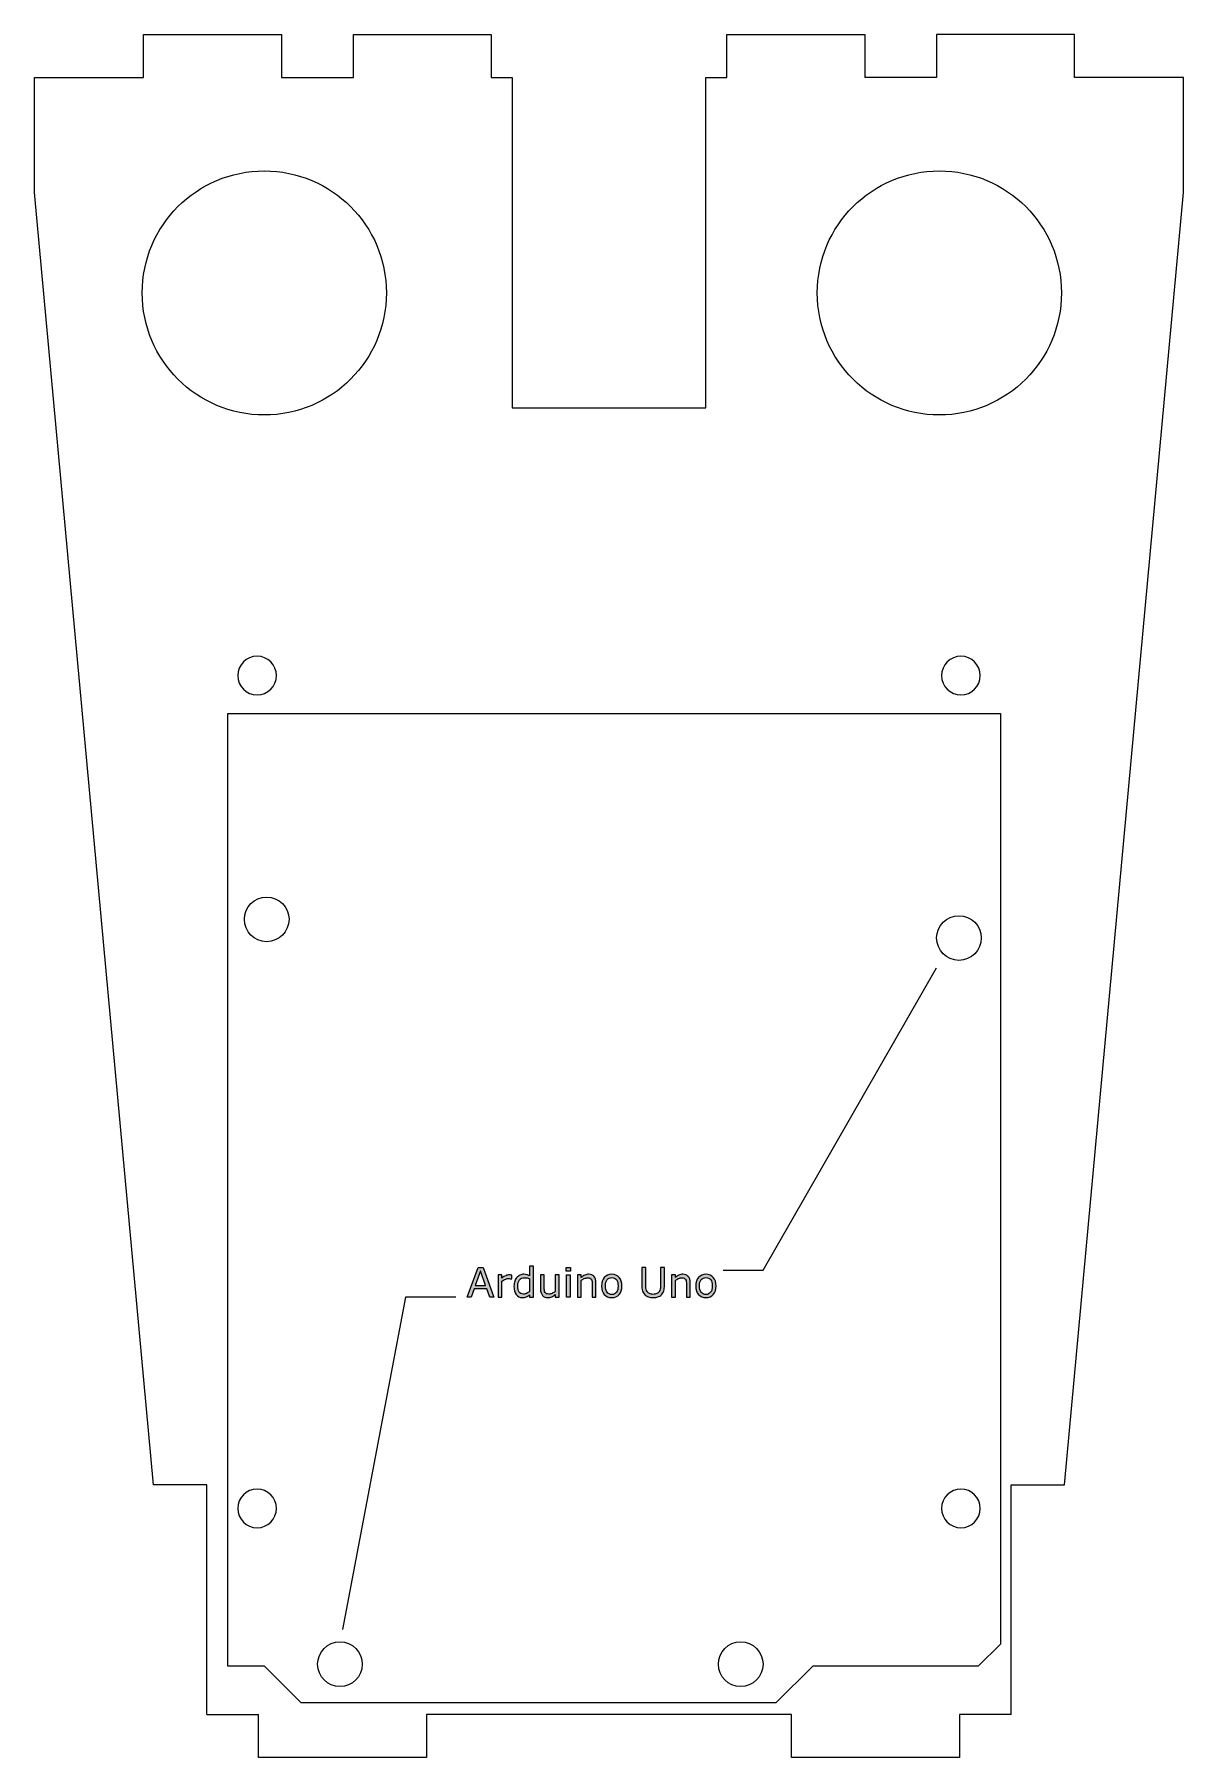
# Model space of a CAD drawing. Header units: inches. Extents: x -62 to 106, y -38 to 151.
# Drawn here: x -61.7 to 18.3, y 30.9 to 150.9 of the extents above; entities that cross this region are included whole.
import ezdxf

# ---------------------------------------------------------------- set-up
doc = ezdxf.new("R2010")
doc.units = ezdxf.units.IN
doc.header["$MEASUREMENT"] = 0
doc.layers.add('______', color=7, linetype='Continuous')
doc.layers.add('注釈', color=7, linetype='Continuous')

# ---------------------------------------------------------------- blocks, each defined once
blk = doc.blocks.new('block 39')
at = {"layer": '______', "lineweight": 0}
blk.add_lwpolyline([(18.29, 139.85), (18.29, 147.85)], dxfattribs=at)
blk = doc.blocks.new('block 40')
at = {"layer": '______', "lineweight": 0}
blk.add_lwpolyline([(18.29, 147.85), (10.69, 147.85)], dxfattribs=at)
blk = doc.blocks.new('block 41')
at = {"layer": '______', "lineweight": 0}
blk.add_lwpolyline([(-61.71, 147.85), (-54.11, 147.85)], dxfattribs=at)
blk = doc.blocks.new('block 42')
at = {"layer": '______', "lineweight": 0}
blk.add_lwpolyline([(-61.71, 139.85), (-61.71, 147.85)], dxfattribs=at)
blk = doc.blocks.new('block 43')
at = {"layer": '______', "lineweight": 0}
blk.add_open_spline([(9.79, 132.85), (9.79, 137.55), (5.98, 141.35), (1.29, 141.35), (-3.41, 141.35), (-7.21, 137.55), (-7.21, 132.85), (-7.21, 128.16), (-3.41, 124.35), (1.29, 124.35), (5.98, 124.35), (9.79, 128.16), (9.79, 132.85), (9.79, 132.85), (9.79, 132.85), (9.79, 132.85)], degree=3, knots=[0, 0, 0, 0, 1, 1, 1, 2, 2, 2, 3, 3, 3, 4, 4, 4, 5, 5, 5, 5], dxfattribs=at)
blk = doc.blocks.new('block 44')
at = {"layer": '______', "lineweight": 0}
blk.add_open_spline([(-37.21, 132.85), (-37.21, 137.55), (-41.02, 141.35), (-45.71, 141.35), (-50.41, 141.35), (-54.21, 137.55), (-54.21, 132.85), (-54.21, 128.16), (-50.41, 124.35), (-45.71, 124.35), (-41.02, 124.35), (-37.21, 128.16), (-37.21, 132.85), (-37.21, 132.85), (-37.21, 132.85), (-37.21, 132.85)], degree=3, knots=[0, 0, 0, 0, 1, 1, 1, 2, 2, 2, 3, 3, 3, 4, 4, 4, 5, 5, 5, 5], dxfattribs=at)
blk = doc.blocks.new('block 45')
at = {"layer": '______', "lineweight": 0}
blk.add_lwpolyline([(-39.51, 147.85), (-39.51, 150.85)], dxfattribs=at)
blk = doc.blocks.new('block 46')
at = {"layer": '______', "lineweight": 0}
blk.add_lwpolyline([(-39.51, 150.85), (-29.91, 150.85)], dxfattribs=at)
blk = doc.blocks.new('block 47')
at = {"layer": '______', "lineweight": 0}
blk.add_lwpolyline([(-29.91, 150.85), (-29.91, 147.85)], dxfattribs=at)
blk = doc.blocks.new('block 48')
at = {"layer": '______', "lineweight": 0}
blk.add_lwpolyline([(-29.91, 147.85), (-28.46, 147.85)], dxfattribs=at)
blk = doc.blocks.new('block 49')
at = {"layer": '______', "lineweight": 0}
blk.add_lwpolyline([(-14.96, 147.85), (-13.51, 147.85)], dxfattribs=at)
blk = doc.blocks.new('block 50')
at = {"layer": '______', "lineweight": 0}
blk.add_lwpolyline([(-13.51, 147.85), (-13.51, 150.85)], dxfattribs=at)
blk = doc.blocks.new('block 51')
at = {"layer": '______', "lineweight": 0}
blk.add_lwpolyline([(-13.51, 150.85), (-3.91, 150.85)], dxfattribs=at)
blk = doc.blocks.new('block 52')
at = {"layer": '______', "lineweight": 0}
blk.add_lwpolyline([(-3.91, 150.85), (-3.91, 147.85)], dxfattribs=at)
blk = doc.blocks.new('block 53')
at = {"layer": '______', "lineweight": 0}
blk.add_lwpolyline([(6.29, 33.85), (6.29, 49.85)], dxfattribs=at)
blk = doc.blocks.new('block 54')
at = {"layer": '______', "lineweight": 0}
blk.add_lwpolyline([(6.29, 33.85), (2.69, 33.85)], dxfattribs=at)
blk = doc.blocks.new('block 55')
at = {"layer": '______', "lineweight": 0}
blk.add_lwpolyline([(-49.71, 33.85), (-46.11, 33.85)], dxfattribs=at)
blk = doc.blocks.new('block 56')
at = {"layer": '______', "lineweight": 0}
blk.add_lwpolyline([(-49.71, 49.85), (-53.42, 49.85)], dxfattribs=at)
blk = doc.blocks.new('block 57')
at = {"layer": '______', "lineweight": 0}
blk.add_lwpolyline([(-49.71, 33.85), (-49.71, 49.85)], dxfattribs=at)
blk = doc.blocks.new('block 58')
at = {"layer": '______', "lineweight": 0}
blk.add_open_spline([(4.14, 48.2), (4.14, 48.95), (3.53, 49.55), (2.79, 49.55)], degree=3, dxfattribs=at)
blk = doc.blocks.new('block 59')
at = {"layer": '______', "lineweight": 0}
blk.add_open_spline([(2.79, 49.55), (2.04, 49.55), (1.44, 48.95), (1.44, 48.2)], degree=3, dxfattribs=at)
blk = doc.blocks.new('block 60')
at = {"layer": '______', "lineweight": 0}
blk.add_open_spline([(1.44, 48.2), (1.44, 47.46), (2.04, 46.85), (2.79, 46.85)], degree=3, dxfattribs=at)
blk = doc.blocks.new('block 61')
at = {"layer": '______', "lineweight": 0}
blk.add_open_spline([(2.79, 46.85), (3.53, 46.85), (4.14, 47.46), (4.14, 48.2)], degree=3, dxfattribs=at)
blk = doc.blocks.new('block 62')
at = {"layer": '______', "lineweight": 0}
blk.add_open_spline([(-44.86, 106.2), (-44.86, 106.95), (-45.47, 107.55), (-46.21, 107.55)], degree=3, dxfattribs=at)
blk = doc.blocks.new('block 63')
at = {"layer": '______', "lineweight": 0}
blk.add_open_spline([(-46.21, 107.55), (-46.96, 107.55), (-47.56, 106.95), (-47.56, 106.2)], degree=3, dxfattribs=at)
blk = doc.blocks.new('block 64')
at = {"layer": '______', "lineweight": 0}
blk.add_open_spline([(-47.56, 106.2), (-47.56, 105.46), (-46.96, 104.85), (-46.21, 104.85)], degree=3, dxfattribs=at)
blk = doc.blocks.new('block 65')
at = {"layer": '______', "lineweight": 0}
blk.add_open_spline([(-46.21, 104.85), (-45.47, 104.85), (-44.86, 105.46), (-44.86, 106.2)], degree=3, dxfattribs=at)
blk = doc.blocks.new('block 66')
at = {"layer": '______', "lineweight": 0}
blk.add_lwpolyline([(-46.11, 30.85), (-46.11, 33.85)], dxfattribs=at)
blk = doc.blocks.new('block 67')
at = {"layer": '______', "lineweight": 0}
blk.add_lwpolyline([(-34.41, 30.85), (-46.11, 30.85)], dxfattribs=at)
blk = doc.blocks.new('block 68')
at = {"layer": '______', "lineweight": 0}
blk.add_lwpolyline([(-34.41, 33.85), (-34.41, 30.85)], dxfattribs=at)
blk = doc.blocks.new('block 69')
at = {"layer": '______', "lineweight": 0}
blk.add_lwpolyline([(-9.01, 33.85), (-34.41, 33.85)], dxfattribs=at)
blk = doc.blocks.new('block 70')
at = {"layer": '______', "lineweight": 0}
blk.add_lwpolyline([(-9.01, 30.85), (-9.01, 33.85)], dxfattribs=at)
blk = doc.blocks.new('block 71')
at = {"layer": '______', "lineweight": 0}
blk.add_lwpolyline([(2.69, 30.85), (-9.01, 30.85)], dxfattribs=at)
blk = doc.blocks.new('block 72')
at = {"layer": '______', "lineweight": 0}
blk.add_lwpolyline([(2.69, 33.85), (2.69, 30.85)], dxfattribs=at)
blk = doc.blocks.new('block 73')
at = {"layer": '______', "lineweight": 0}
blk.add_lwpolyline([(-28.46, 147.85), (-28.46, 124.85)], dxfattribs=at)
blk = doc.blocks.new('block 74')
at = {"layer": '______', "lineweight": 0}
blk.add_lwpolyline([(-28.46, 124.85), (-14.96, 124.85)], dxfattribs=at)
blk = doc.blocks.new('block 75')
at = {"layer": '______', "lineweight": 0}
blk.add_lwpolyline([(-14.96, 124.85), (-14.96, 147.85)], dxfattribs=at)
blk = doc.blocks.new('block 76')
at = {"layer": '______', "lineweight": 0}
blk.add_open_spline([(-46.21, 49.55), (-46.96, 49.55), (-47.56, 48.95), (-47.56, 48.2)], degree=3, dxfattribs=at)
blk = doc.blocks.new('block 77')
at = {"layer": '______', "lineweight": 0}
blk.add_open_spline([(-44.86, 48.2), (-44.86, 48.95), (-45.47, 49.55), (-46.21, 49.55)], degree=3, dxfattribs=at)
blk = doc.blocks.new('block 78')
at = {"layer": '______', "lineweight": 0}
blk.add_open_spline([(-46.21, 46.85), (-45.47, 46.85), (-44.86, 47.46), (-44.86, 48.2)], degree=3, dxfattribs=at)
blk = doc.blocks.new('block 79')
at = {"layer": '______', "lineweight": 0}
blk.add_open_spline([(-47.56, 48.2), (-47.56, 47.46), (-46.96, 46.85), (-46.21, 46.85)], degree=3, dxfattribs=at)
blk = doc.blocks.new('block 80')
at = {"layer": '______', "lineweight": 0}
blk.add_open_spline([(2.79, 107.55), (2.04, 107.55), (1.44, 106.95), (1.44, 106.2)], degree=3, dxfattribs=at)
blk = doc.blocks.new('block 81')
at = {"layer": '______', "lineweight": 0}
blk.add_open_spline([(1.44, 106.2), (1.44, 105.46), (2.04, 104.85), (2.79, 104.85)], degree=3, dxfattribs=at)
blk = doc.blocks.new('block 82')
at = {"layer": '______', "lineweight": 0}
blk.add_open_spline([(2.79, 104.85), (3.53, 104.85), (4.14, 105.46), (4.14, 106.2)], degree=3, dxfattribs=at)
blk = doc.blocks.new('block 83')
at = {"layer": '______', "lineweight": 0}
blk.add_open_spline([(4.14, 106.2), (4.14, 106.95), (3.53, 107.55), (2.79, 107.55)], degree=3, dxfattribs=at)
blk = doc.blocks.new('block 84')
at = {"layer": '______', "lineweight": 0}
blk.add_lwpolyline([(-54.11, 147.85), (-54.11, 150.85)], dxfattribs=at)
blk = doc.blocks.new('block 85')
at = {"layer": '______', "lineweight": 0}
blk.add_lwpolyline([(-54.11, 150.85), (-44.51, 150.85)], dxfattribs=at)
blk = doc.blocks.new('block 86')
at = {"layer": '______', "lineweight": 0}
blk.add_lwpolyline([(-44.51, 150.85), (-44.51, 147.85)], dxfattribs=at)
blk = doc.blocks.new('block 87')
at = {"layer": '______', "lineweight": 0}
blk.add_lwpolyline([(10.69, 147.85), (10.69, 150.85)], dxfattribs=at)
blk = doc.blocks.new('block 88')
at = {"layer": '______', "lineweight": 0}
blk.add_lwpolyline([(10.69, 150.85), (1.09, 150.85)], dxfattribs=at)
blk = doc.blocks.new('block 89')
at = {"layer": '______', "lineweight": 0}
blk.add_lwpolyline([(1.09, 150.85), (1.09, 147.85)], dxfattribs=at)
blk = doc.blocks.new('block 90')
at = {"layer": '______', "lineweight": 0}
blk.add_lwpolyline([(-44.51, 147.85), (-39.51, 147.85)], dxfattribs=at)
blk = doc.blocks.new('block 91')
at = {"layer": '______', "lineweight": 0}
blk.add_lwpolyline([(1.09, 147.85), (-3.91, 147.85)], dxfattribs=at)
blk = doc.blocks.new('block 193')
at = {"lineweight": 0}
blk.add_lwpolyline([(9.99, 49.85), (18.29, 139.85)], dxfattribs=at)
blk = doc.blocks.new('block 194')
at = {"lineweight": 0}
blk.add_lwpolyline([(-53.42, 49.85), (-61.71, 139.85)], dxfattribs=at)
blk = doc.blocks.new('block 195')
at = {"lineweight": 0}
blk.add_lwpolyline([(6.29, 49.85), (9.99, 49.85)], dxfattribs=at)
blk = doc.blocks.new('block 196')
at = {"lineweight": 0}
blk.add_open_spline([(4.21, 87.93), (4.21, 88.79), (3.51, 89.48), (2.65, 89.48), (1.79, 89.48), (1.1, 88.79), (1.1, 87.93), (1.1, 87.07), (1.79, 86.37), (2.65, 86.37), (3.51, 86.37), (4.21, 87.07), (4.21, 87.93), (4.21, 87.93), (4.21, 87.93), (4.21, 87.93)], degree=3, knots=[0, 0, 0, 0, 1, 1, 1, 2, 2, 2, 3, 3, 3, 4, 4, 4, 5, 5, 5, 5], dxfattribs=at)
blk = doc.blocks.new('block 197')
at = {"lineweight": 0}
blk.add_open_spline([(-43.99, 89.23), (-43.99, 90.09), (-44.69, 90.78), (-45.55, 90.78), (-46.41, 90.78), (-47.1, 90.09), (-47.1, 89.23), (-47.1, 88.37), (-46.41, 87.67), (-45.55, 87.67), (-44.69, 87.67), (-43.99, 88.37), (-43.99, 89.23), (-43.99, 89.23), (-43.99, 89.23), (-43.99, 89.23)], degree=3, knots=[0, 0, 0, 0, 1, 1, 1, 2, 2, 2, 3, 3, 3, 4, 4, 4, 5, 5, 5, 5], dxfattribs=at)
blk = doc.blocks.new('block 198')
at = {"lineweight": 0}
blk.add_open_spline([(-38.89, 37.35), (-38.89, 38.21), (-39.59, 38.91), (-40.45, 38.91), (-41.31, 38.91), (-42, 38.21), (-42, 37.35), (-42, 36.49), (-41.31, 35.8), (-40.45, 35.8), (-39.59, 35.8), (-38.89, 36.49), (-38.89, 37.35), (-38.89, 37.35), (-38.89, 37.35), (-38.89, 37.35)], degree=3, knots=[0, 0, 0, 0, 1, 1, 1, 2, 2, 2, 3, 3, 3, 4, 4, 4, 5, 5, 5, 5], dxfattribs=at)
blk = doc.blocks.new('block 199')
at = {"lineweight": 0}
blk.add_open_spline([(-10.99, 37.35), (-10.99, 38.21), (-11.69, 38.91), (-12.55, 38.91), (-13.41, 38.91), (-14.1, 38.21), (-14.1, 37.35), (-14.1, 36.49), (-13.41, 35.8), (-12.55, 35.8), (-11.69, 35.8), (-10.99, 36.49), (-10.99, 37.35), (-10.99, 37.35), (-10.99, 37.35), (-10.99, 37.35)], degree=3, knots=[0, 0, 0, 0, 1, 1, 1, 2, 2, 2, 3, 3, 3, 4, 4, 4, 5, 5, 5, 5], dxfattribs=at)
blk = doc.blocks.new('block 201')
at = {"layer": '注釈'}
h = blk.add_hatch(color=7, dxfattribs=at)
h.dxf.hatch_style = 2
h.paths.add_polyline_path([(-29.72, 62.92), (-30.01, 62.92), (-30.21, 63.5), (-31.1, 63.5), (-31.3, 62.92), (-31.58, 62.92), (-30.83, 64.98), (-30.47, 64.98)])
h.paths.add_polyline_path([(-30.3, 63.73), (-30.66, 64.74), (-31.02, 63.73)])
h = blk.add_hatch(color=7, dxfattribs=at)
h.dxf.hatch_style = 2
edge = h.paths.add_edge_path()
edge.add_spline(control_points=[(-26.98, 62.92), (-26.98, 62.92), (-27.24, 62.92), (-27.24, 62.92), (-27.24, 62.92), (-27.24, 63.08), (-27.24, 63.08), (-27.31, 63.02), (-27.39, 62.97), (-27.47, 62.93), (-27.55, 62.9), (-27.64, 62.88), (-27.73, 62.88), (-27.92, 62.88), (-28.06, 62.95), (-28.17, 63.09), (-28.28, 63.23), (-28.33, 63.43), (-28.33, 63.68), (-28.33, 63.81), (-28.31, 63.93), (-28.28, 64.03), (-28.24, 64.13), (-28.19, 64.22), (-28.13, 64.29), (-28.06, 64.36), (-27.99, 64.41), (-27.91, 64.45), (-27.82, 64.49), (-27.74, 64.51), (-27.65, 64.51), (-27.57, 64.51), (-27.5, 64.5), (-27.43, 64.48), (-27.37, 64.46), (-27.31, 64.44), (-27.24, 64.4), (-27.24, 64.4), (-27.24, 65.07), (-27.24, 65.07), (-27.24, 65.07), (-26.98, 65.07), (-26.98, 65.07), (-26.98, 65.07), (-26.98, 62.92), (-26.98, 62.92)], knot_values=[0, 0, 0, 0, 1, 1, 1, 2, 2, 2, 3, 3, 3, 4, 4, 4, 5, 5, 5, 6, 6, 6, 7, 7, 7, 8, 8, 8, 9, 9, 9, 10, 10, 10, 11, 11, 11, 12, 12, 12, 13, 13, 13, 14, 14, 14, 15, 15, 15, 15], degree=3, periodic=1)
edge = h.paths.add_edge_path()
edge.add_spline(control_points=[(-27.24, 63.3), (-27.24, 63.3), (-27.24, 64.19), (-27.24, 64.19), (-27.31, 64.22), (-27.37, 64.24), (-27.42, 64.25), (-27.48, 64.26), (-27.54, 64.27), (-27.6, 64.27), (-27.75, 64.27), (-27.86, 64.22), (-27.94, 64.12), (-28.02, 64.02), (-28.06, 63.87), (-28.06, 63.69), (-28.06, 63.5), (-28.03, 63.36), (-27.97, 63.27), (-27.91, 63.17), (-27.81, 63.13), (-27.67, 63.13), (-27.6, 63.13), (-27.52, 63.14), (-27.45, 63.18), (-27.37, 63.21), (-27.3, 63.25), (-27.24, 63.3)], knot_values=[0, 0, 0, 0, 1, 1, 1, 2, 2, 2, 3, 3, 3, 4, 4, 4, 5, 5, 5, 6, 6, 6, 7, 7, 7, 8, 8, 8, 9, 9, 9, 9], degree=3, periodic=1)
h = blk.add_hatch(color=7, dxfattribs=at)
h.dxf.hatch_style = 2
h.paths.add_polyline_path([(-24.4, 64.72), (-24.7, 64.72), (-24.7, 64.99), (-24.4, 64.99)])
h.paths.add_polyline_path([(-24.42, 62.92), (-24.68, 62.92), (-24.68, 64.46), (-24.42, 64.46)])
h = blk.add_hatch(color=7, dxfattribs=at)
h.dxf.hatch_style = 2
edge = h.paths.add_edge_path()
edge.add_spline(control_points=[(-17.85, 63.75), (-17.85, 63.6), (-17.87, 63.47), (-17.9, 63.36), (-17.93, 63.25), (-17.99, 63.16), (-18.06, 63.08), (-18.13, 63.01), (-18.21, 62.96), (-18.31, 62.93), (-18.4, 62.9), (-18.51, 62.88), (-18.64, 62.88), (-18.77, 62.88), (-18.88, 62.9), (-18.97, 62.93), (-19.07, 62.97), (-19.15, 63.02), (-19.22, 63.08), (-19.29, 63.16), (-19.34, 63.25), (-19.38, 63.35), (-19.41, 63.46), (-19.43, 63.59), (-19.43, 63.75), (-19.43, 63.75), (-19.43, 64.98), (-19.43, 64.98), (-19.43, 64.98), (-19.15, 64.98), (-19.15, 64.98), (-19.15, 64.98), (-19.15, 63.73), (-19.15, 63.73), (-19.15, 63.62), (-19.15, 63.53), (-19.13, 63.47), (-19.11, 63.41), (-19.09, 63.35), (-19.05, 63.3), (-19.01, 63.24), (-18.96, 63.19), (-18.89, 63.16), (-18.82, 63.13), (-18.74, 63.11), (-18.64, 63.11), (-18.54, 63.11), (-18.46, 63.13), (-18.39, 63.16), (-18.32, 63.19), (-18.26, 63.23), (-18.22, 63.3), (-18.19, 63.35), (-18.16, 63.41), (-18.15, 63.48), (-18.13, 63.54), (-18.12, 63.63), (-18.12, 63.73), (-18.12, 63.73), (-18.12, 64.98), (-18.12, 64.98), (-18.12, 64.98), (-17.85, 64.98), (-17.85, 64.98), (-17.85, 64.98), (-17.85, 63.75), (-17.85, 63.75)], knot_values=[0, 0, 0, 0, 1, 1, 1, 2, 2, 2, 3, 3, 3, 4, 4, 4, 5, 5, 5, 6, 6, 6, 7, 7, 7, 8, 8, 8, 9, 9, 9, 10, 10, 10, 11, 11, 11, 12, 12, 12, 13, 13, 13, 14, 14, 14, 15, 15, 15, 16, 16, 16, 17, 17, 17, 18, 18, 18, 19, 19, 19, 20, 20, 20, 21, 21, 21, 22, 22, 22, 22], degree=3, periodic=1)
h = blk.add_hatch(color=7, dxfattribs=at)
h.dxf.hatch_style = 2
edge = h.paths.add_edge_path()
edge.add_spline(control_points=[(-28.47, 64.18), (-28.47, 64.18), (-28.48, 64.18), (-28.48, 64.18), (-28.52, 64.19), (-28.56, 64.2), (-28.6, 64.2), (-28.63, 64.2), (-28.67, 64.21), (-28.72, 64.21), (-28.8, 64.21), (-28.88, 64.19), (-28.96, 64.15), (-29.03, 64.12), (-29.1, 64.07), (-29.17, 64.02), (-29.17, 64.02), (-29.17, 62.92), (-29.17, 62.92), (-29.17, 62.92), (-29.43, 62.92), (-29.43, 62.92), (-29.43, 62.92), (-29.43, 64.46), (-29.43, 64.46), (-29.43, 64.46), (-29.17, 64.46), (-29.17, 64.46), (-29.17, 64.46), (-29.17, 64.24), (-29.17, 64.24), (-29.07, 64.32), (-28.98, 64.38), (-28.9, 64.41), (-28.82, 64.45), (-28.74, 64.46), (-28.66, 64.46), (-28.61, 64.46), (-28.58, 64.46), (-28.56, 64.46), (-28.54, 64.46), (-28.51, 64.45), (-28.47, 64.45), (-28.47, 64.45), (-28.47, 64.18), (-28.47, 64.18)], knot_values=[0, 0, 0, 0, 1, 1, 1, 2, 2, 2, 3, 3, 3, 4, 4, 4, 5, 5, 5, 6, 6, 6, 7, 7, 7, 8, 8, 8, 9, 9, 9, 10, 10, 10, 11, 11, 11, 12, 12, 12, 13, 13, 13, 14, 14, 14, 15, 15, 15, 15], degree=3, periodic=1)
h = blk.add_hatch(color=7, dxfattribs=at)
h.dxf.hatch_style = 2
edge = h.paths.add_edge_path()
edge.add_spline(control_points=[(-25.19, 62.92), (-25.19, 62.92), (-25.45, 62.92), (-25.45, 62.92), (-25.45, 62.92), (-25.45, 63.09), (-25.45, 63.09), (-25.54, 63.03), (-25.62, 62.97), (-25.7, 62.94), (-25.78, 62.9), (-25.87, 62.88), (-25.97, 62.88), (-26.13, 62.88), (-26.25, 62.93), (-26.34, 63.03), (-26.43, 63.13), (-26.48, 63.27), (-26.48, 63.46), (-26.48, 63.46), (-26.48, 64.46), (-26.48, 64.46), (-26.48, 64.46), (-26.22, 64.46), (-26.22, 64.46), (-26.22, 64.46), (-26.22, 63.59), (-26.22, 63.59), (-26.22, 63.51), (-26.22, 63.44), (-26.21, 63.39), (-26.2, 63.33), (-26.19, 63.28), (-26.16, 63.24), (-26.14, 63.2), (-26.1, 63.17), (-26.06, 63.15), (-26.03, 63.14), (-25.97, 63.13), (-25.89, 63.13), (-25.83, 63.13), (-25.75, 63.14), (-25.67, 63.18), (-25.59, 63.21), (-25.52, 63.26), (-25.45, 63.31), (-25.45, 63.31), (-25.45, 64.46), (-25.45, 64.46), (-25.45, 64.46), (-25.19, 64.46), (-25.19, 64.46), (-25.19, 64.46), (-25.19, 62.92), (-25.19, 62.92)], knot_values=[0, 0, 0, 0, 1, 1, 1, 2, 2, 2, 3, 3, 3, 4, 4, 4, 5, 5, 5, 6, 6, 6, 7, 7, 7, 8, 8, 8, 9, 9, 9, 10, 10, 10, 11, 11, 11, 12, 12, 12, 13, 13, 13, 14, 14, 14, 15, 15, 15, 16, 16, 16, 17, 17, 17, 18, 18, 18, 18], degree=3, periodic=1)
h = blk.add_hatch(color=7, dxfattribs=at)
h.dxf.hatch_style = 2
edge = h.paths.add_edge_path()
edge.add_spline(control_points=[(-22.62, 62.92), (-22.62, 62.92), (-22.88, 62.92), (-22.88, 62.92), (-22.88, 62.92), (-22.88, 63.8), (-22.88, 63.8), (-22.88, 63.87), (-22.88, 63.94), (-22.89, 64), (-22.9, 64.06), (-22.91, 64.11), (-22.94, 64.14), (-22.96, 64.18), (-22.99, 64.21), (-23.04, 64.23), (-23.08, 64.25), (-23.14, 64.26), (-23.2, 64.26), (-23.27, 64.26), (-23.35, 64.24), (-23.43, 64.21), (-23.5, 64.17), (-23.58, 64.13), (-23.65, 64.07), (-23.65, 64.07), (-23.65, 62.92), (-23.65, 62.92), (-23.65, 62.92), (-23.91, 62.92), (-23.91, 62.92), (-23.91, 62.92), (-23.91, 64.46), (-23.91, 64.46), (-23.91, 64.46), (-23.65, 64.46), (-23.65, 64.46), (-23.65, 64.46), (-23.65, 64.29), (-23.65, 64.29), (-23.57, 64.36), (-23.48, 64.41), (-23.4, 64.45), (-23.31, 64.49), (-23.22, 64.51), (-23.13, 64.51), (-22.96, 64.51), (-22.84, 64.46), (-22.75, 64.36), (-22.66, 64.25), (-22.62, 64.11), (-22.62, 63.92), (-22.62, 63.92), (-22.62, 62.92), (-22.62, 62.92)], knot_values=[0, 0, 0, 0, 1, 1, 1, 2, 2, 2, 3, 3, 3, 4, 4, 4, 5, 5, 5, 6, 6, 6, 7, 7, 7, 8, 8, 8, 9, 9, 9, 10, 10, 10, 11, 11, 11, 12, 12, 12, 13, 13, 13, 14, 14, 14, 15, 15, 15, 16, 16, 16, 17, 17, 17, 18, 18, 18, 18], degree=3, periodic=1)
h = blk.add_hatch(color=7, dxfattribs=at)
h.dxf.hatch_style = 2
edge = h.paths.add_edge_path()
edge.add_spline(control_points=[(-20.81, 63.69), (-20.81, 63.44), (-20.87, 63.24), (-21, 63.1), (-21.13, 62.95), (-21.3, 62.88), (-21.52, 62.88), (-21.74, 62.88), (-21.91, 62.95), (-22.04, 63.1), (-22.17, 63.24), (-22.23, 63.44), (-22.23, 63.69), (-22.23, 63.94), (-22.17, 64.14), (-22.04, 64.29), (-21.91, 64.43), (-21.74, 64.51), (-21.52, 64.51), (-21.3, 64.51), (-21.13, 64.43), (-21, 64.29), (-20.87, 64.14), (-20.81, 63.94), (-20.81, 63.69)], knot_values=[0, 0, 0, 0, 1, 1, 1, 2, 2, 2, 3, 3, 3, 4, 4, 4, 5, 5, 5, 6, 6, 6, 7, 7, 7, 8, 8, 8, 8], degree=3, periodic=1)
edge = h.paths.add_edge_path()
edge.add_spline(control_points=[(-21.08, 63.69), (-21.08, 63.89), (-21.12, 64.04), (-21.19, 64.14), (-21.27, 64.23), (-21.38, 64.28), (-21.52, 64.28), (-21.66, 64.28), (-21.77, 64.23), (-21.85, 64.14), (-21.92, 64.04), (-21.96, 63.89), (-21.96, 63.69), (-21.96, 63.5), (-21.92, 63.35), (-21.85, 63.25), (-21.77, 63.15), (-21.66, 63.1), (-21.52, 63.1), (-21.38, 63.1), (-21.27, 63.15), (-21.19, 63.25), (-21.12, 63.35), (-21.08, 63.5), (-21.08, 63.69)], knot_values=[0, 0, 0, 0, 1, 1, 1, 2, 2, 2, 3, 3, 3, 4, 4, 4, 5, 5, 5, 6, 6, 6, 7, 7, 7, 8, 8, 8, 8], degree=3, periodic=1)
h = blk.add_hatch(color=7, dxfattribs=at)
h.dxf.hatch_style = 2
edge = h.paths.add_edge_path()
edge.add_spline(control_points=[(-16.06, 62.92), (-16.06, 62.92), (-16.32, 62.92), (-16.32, 62.92), (-16.32, 62.92), (-16.32, 63.8), (-16.32, 63.8), (-16.32, 63.87), (-16.33, 63.94), (-16.33, 64), (-16.34, 64.06), (-16.36, 64.11), (-16.38, 64.14), (-16.4, 64.18), (-16.44, 64.21), (-16.48, 64.23), (-16.52, 64.25), (-16.58, 64.26), (-16.65, 64.26), (-16.72, 64.26), (-16.79, 64.24), (-16.87, 64.21), (-16.95, 64.17), (-17.02, 64.13), (-17.09, 64.07), (-17.09, 64.07), (-17.09, 62.92), (-17.09, 62.92), (-17.09, 62.92), (-17.35, 62.92), (-17.35, 62.92), (-17.35, 62.92), (-17.35, 64.46), (-17.35, 64.46), (-17.35, 64.46), (-17.09, 64.46), (-17.09, 64.46), (-17.09, 64.46), (-17.09, 64.29), (-17.09, 64.29), (-17.01, 64.36), (-16.93, 64.41), (-16.84, 64.45), (-16.75, 64.49), (-16.67, 64.51), (-16.57, 64.51), (-16.41, 64.51), (-16.28, 64.46), (-16.19, 64.36), (-16.11, 64.25), (-16.06, 64.11), (-16.06, 63.92), (-16.06, 63.92), (-16.06, 62.92), (-16.06, 62.92)], knot_values=[0, 0, 0, 0, 1, 1, 1, 2, 2, 2, 3, 3, 3, 4, 4, 4, 5, 5, 5, 6, 6, 6, 7, 7, 7, 8, 8, 8, 9, 9, 9, 10, 10, 10, 11, 11, 11, 12, 12, 12, 13, 13, 13, 14, 14, 14, 15, 15, 15, 16, 16, 16, 17, 17, 17, 18, 18, 18, 18], degree=3, periodic=1)
h = blk.add_hatch(color=7, dxfattribs=at)
h.dxf.hatch_style = 2
edge = h.paths.add_edge_path()
edge.add_spline(control_points=[(-14.25, 63.69), (-14.25, 63.44), (-14.32, 63.24), (-14.45, 63.1), (-14.57, 62.95), (-14.75, 62.88), (-14.96, 62.88), (-15.18, 62.88), (-15.35, 62.95), (-15.48, 63.1), (-15.61, 63.24), (-15.67, 63.44), (-15.67, 63.69), (-15.67, 63.94), (-15.61, 64.14), (-15.48, 64.29), (-15.35, 64.43), (-15.18, 64.51), (-14.96, 64.51), (-14.75, 64.51), (-14.57, 64.43), (-14.45, 64.29), (-14.32, 64.14), (-14.25, 63.94), (-14.25, 63.69)], knot_values=[0, 0, 0, 0, 1, 1, 1, 2, 2, 2, 3, 3, 3, 4, 4, 4, 5, 5, 5, 6, 6, 6, 7, 7, 7, 8, 8, 8, 8], degree=3, periodic=1)
edge = h.paths.add_edge_path()
edge.add_spline(control_points=[(-14.52, 63.69), (-14.52, 63.89), (-14.56, 64.04), (-14.64, 64.14), (-14.71, 64.23), (-14.82, 64.28), (-14.96, 64.28), (-15.1, 64.28), (-15.21, 64.23), (-15.29, 64.14), (-15.37, 64.04), (-15.41, 63.89), (-15.41, 63.69), (-15.41, 63.5), (-15.37, 63.35), (-15.29, 63.25), (-15.21, 63.15), (-15.1, 63.1), (-14.96, 63.1), (-14.82, 63.1), (-14.72, 63.15), (-14.64, 63.25), (-14.56, 63.35), (-14.52, 63.5), (-14.52, 63.69)], knot_values=[0, 0, 0, 0, 1, 1, 1, 2, 2, 2, 3, 3, 3, 4, 4, 4, 5, 5, 5, 6, 6, 6, 7, 7, 7, 8, 8, 8, 8], degree=3, periodic=1)
at = {"layer": '注釈', "lineweight": 0}
for points in [[(-29.72, 62.92), (-30.01, 62.92), (-30.21, 63.5), (-31.1, 63.5), (-31.3, 62.92), (-31.58, 62.92), (-30.83, 64.98), (-30.47, 64.98), (-29.72, 62.92)], [(-24.4, 64.72), (-24.7, 64.72), (-24.7, 64.99), (-24.4, 64.99), (-24.4, 64.72)], [(-30.3, 63.73), (-30.66, 64.74), (-31.02, 63.73), (-30.3, 63.73)], [(-24.42, 62.92), (-24.68, 62.92), (-24.68, 64.46), (-24.42, 64.46), (-24.42, 62.92)]]:
    blk.add_lwpolyline(points, dxfattribs=at)
for points, knots in [([(-26.98, 62.92), (-26.98, 62.92), (-27.24, 62.92), (-27.24, 62.92), (-27.24, 62.92), (-27.24, 63.08), (-27.24, 63.08), (-27.31, 63.02), (-27.39, 62.97), (-27.47, 62.93), (-27.55, 62.9), (-27.64, 62.88), (-27.73, 62.88), (-27.92, 62.88), (-28.06, 62.95), (-28.17, 63.09), (-28.28, 63.23), (-28.33, 63.43), (-28.33, 63.68), (-28.33, 63.81), (-28.31, 63.93), (-28.28, 64.03), (-28.24, 64.13), (-28.19, 64.22), (-28.13, 64.29), (-28.06, 64.36), (-27.99, 64.41), (-27.91, 64.45), (-27.82, 64.49), (-27.74, 64.51), (-27.65, 64.51), (-27.57, 64.51), (-27.5, 64.5), (-27.43, 64.48), (-27.37, 64.46), (-27.31, 64.44), (-27.24, 64.4), (-27.24, 64.4), (-27.24, 65.07), (-27.24, 65.07), (-27.24, 65.07), (-26.98, 65.07), (-26.98, 65.07), (-26.98, 65.07), (-26.98, 62.92), (-26.98, 62.92)], [0, 0, 0, 0, 1, 1, 1, 2, 2, 2, 3, 3, 3, 4, 4, 4, 5, 5, 5, 6, 6, 6, 7, 7, 7, 8, 8, 8, 9, 9, 9, 10, 10, 10, 11, 11, 11, 12, 12, 12, 13, 13, 13, 14, 14, 14, 15, 15, 15, 15]), ([(-17.85, 63.75), (-17.85, 63.6), (-17.87, 63.47), (-17.9, 63.36), (-17.93, 63.25), (-17.99, 63.16), (-18.06, 63.08), (-18.13, 63.01), (-18.21, 62.96), (-18.31, 62.93), (-18.4, 62.9), (-18.51, 62.88), (-18.64, 62.88), (-18.77, 62.88), (-18.88, 62.9), (-18.97, 62.93), (-19.07, 62.97), (-19.15, 63.02), (-19.22, 63.08), (-19.29, 63.16), (-19.34, 63.25), (-19.38, 63.35), (-19.41, 63.46), (-19.43, 63.59), (-19.43, 63.75), (-19.43, 63.75), (-19.43, 64.98), (-19.43, 64.98), (-19.43, 64.98), (-19.15, 64.98), (-19.15, 64.98), (-19.15, 64.98), (-19.15, 63.73), (-19.15, 63.73), (-19.15, 63.62), (-19.15, 63.53), (-19.13, 63.47), (-19.11, 63.41), (-19.09, 63.35), (-19.05, 63.3), (-19.01, 63.24), (-18.96, 63.19), (-18.89, 63.16), (-18.82, 63.13), (-18.74, 63.11), (-18.64, 63.11), (-18.54, 63.11), (-18.46, 63.13), (-18.39, 63.16), (-18.32, 63.19), (-18.26, 63.23), (-18.22, 63.3), (-18.19, 63.35), (-18.16, 63.41), (-18.15, 63.48), (-18.13, 63.54), (-18.12, 63.63), (-18.12, 63.73), (-18.12, 63.73), (-18.12, 64.98), (-18.12, 64.98), (-18.12, 64.98), (-17.85, 64.98), (-17.85, 64.98), (-17.85, 64.98), (-17.85, 63.75), (-17.85, 63.75)], [0, 0, 0, 0, 1, 1, 1, 2, 2, 2, 3, 3, 3, 4, 4, 4, 5, 5, 5, 6, 6, 6, 7, 7, 7, 8, 8, 8, 9, 9, 9, 10, 10, 10, 11, 11, 11, 12, 12, 12, 13, 13, 13, 14, 14, 14, 15, 15, 15, 16, 16, 16, 17, 17, 17, 18, 18, 18, 19, 19, 19, 20, 20, 20, 21, 21, 21, 22, 22, 22, 22]), ([(-28.47, 64.18), (-28.47, 64.18), (-28.48, 64.18), (-28.48, 64.18), (-28.52, 64.19), (-28.56, 64.2), (-28.6, 64.2), (-28.63, 64.2), (-28.67, 64.21), (-28.72, 64.21), (-28.8, 64.21), (-28.88, 64.19), (-28.96, 64.15), (-29.03, 64.12), (-29.1, 64.07), (-29.17, 64.02), (-29.17, 64.02), (-29.17, 62.92), (-29.17, 62.92), (-29.17, 62.92), (-29.43, 62.92), (-29.43, 62.92), (-29.43, 62.92), (-29.43, 64.46), (-29.43, 64.46), (-29.43, 64.46), (-29.17, 64.46), (-29.17, 64.46), (-29.17, 64.46), (-29.17, 64.24), (-29.17, 64.24), (-29.07, 64.32), (-28.98, 64.38), (-28.9, 64.41), (-28.82, 64.45), (-28.74, 64.46), (-28.66, 64.46), (-28.61, 64.46), (-28.58, 64.46), (-28.56, 64.46), (-28.54, 64.46), (-28.51, 64.45), (-28.47, 64.45), (-28.47, 64.45), (-28.47, 64.18), (-28.47, 64.18)], [0, 0, 0, 0, 1, 1, 1, 2, 2, 2, 3, 3, 3, 4, 4, 4, 5, 5, 5, 6, 6, 6, 7, 7, 7, 8, 8, 8, 9, 9, 9, 10, 10, 10, 11, 11, 11, 12, 12, 12, 13, 13, 13, 14, 14, 14, 15, 15, 15, 15]), ([(-27.24, 63.3), (-27.24, 63.3), (-27.24, 64.19), (-27.24, 64.19), (-27.31, 64.22), (-27.37, 64.24), (-27.42, 64.25), (-27.48, 64.26), (-27.54, 64.27), (-27.6, 64.27), (-27.75, 64.27), (-27.86, 64.22), (-27.94, 64.12), (-28.02, 64.02), (-28.06, 63.87), (-28.06, 63.69), (-28.06, 63.5), (-28.03, 63.36), (-27.97, 63.27), (-27.91, 63.17), (-27.81, 63.13), (-27.67, 63.13), (-27.6, 63.13), (-27.52, 63.14), (-27.45, 63.18), (-27.37, 63.21), (-27.3, 63.25), (-27.24, 63.3)], [0, 0, 0, 0, 1, 1, 1, 2, 2, 2, 3, 3, 3, 4, 4, 4, 5, 5, 5, 6, 6, 6, 7, 7, 7, 8, 8, 8, 9, 9, 9, 9]), ([(-25.19, 62.92), (-25.19, 62.92), (-25.45, 62.92), (-25.45, 62.92), (-25.45, 62.92), (-25.45, 63.09), (-25.45, 63.09), (-25.54, 63.03), (-25.62, 62.97), (-25.7, 62.94), (-25.78, 62.9), (-25.87, 62.88), (-25.97, 62.88), (-26.13, 62.88), (-26.25, 62.93), (-26.34, 63.03), (-26.43, 63.13), (-26.48, 63.27), (-26.48, 63.46), (-26.48, 63.46), (-26.48, 64.46), (-26.48, 64.46), (-26.48, 64.46), (-26.22, 64.46), (-26.22, 64.46), (-26.22, 64.46), (-26.22, 63.59), (-26.22, 63.59), (-26.22, 63.51), (-26.22, 63.44), (-26.21, 63.39), (-26.2, 63.33), (-26.19, 63.28), (-26.16, 63.24), (-26.14, 63.2), (-26.1, 63.17), (-26.06, 63.15), (-26.03, 63.14), (-25.97, 63.13), (-25.89, 63.13), (-25.83, 63.13), (-25.75, 63.14), (-25.67, 63.18), (-25.59, 63.21), (-25.52, 63.26), (-25.45, 63.31), (-25.45, 63.31), (-25.45, 64.46), (-25.45, 64.46), (-25.45, 64.46), (-25.19, 64.46), (-25.19, 64.46), (-25.19, 64.46), (-25.19, 62.92), (-25.19, 62.92)], [0, 0, 0, 0, 1, 1, 1, 2, 2, 2, 3, 3, 3, 4, 4, 4, 5, 5, 5, 6, 6, 6, 7, 7, 7, 8, 8, 8, 9, 9, 9, 10, 10, 10, 11, 11, 11, 12, 12, 12, 13, 13, 13, 14, 14, 14, 15, 15, 15, 16, 16, 16, 17, 17, 17, 18, 18, 18, 18]), ([(-22.62, 62.92), (-22.62, 62.92), (-22.88, 62.92), (-22.88, 62.92), (-22.88, 62.92), (-22.88, 63.8), (-22.88, 63.8), (-22.88, 63.87), (-22.88, 63.94), (-22.89, 64), (-22.9, 64.06), (-22.91, 64.11), (-22.94, 64.14), (-22.96, 64.18), (-22.99, 64.21), (-23.04, 64.23), (-23.08, 64.25), (-23.14, 64.26), (-23.2, 64.26), (-23.27, 64.26), (-23.35, 64.24), (-23.43, 64.21), (-23.5, 64.17), (-23.58, 64.13), (-23.65, 64.07), (-23.65, 64.07), (-23.65, 62.92), (-23.65, 62.92), (-23.65, 62.92), (-23.91, 62.92), (-23.91, 62.92), (-23.91, 62.92), (-23.91, 64.46), (-23.91, 64.46), (-23.91, 64.46), (-23.65, 64.46), (-23.65, 64.46), (-23.65, 64.46), (-23.65, 64.29), (-23.65, 64.29), (-23.57, 64.36), (-23.48, 64.41), (-23.4, 64.45), (-23.31, 64.49), (-23.22, 64.51), (-23.13, 64.51), (-22.96, 64.51), (-22.84, 64.46), (-22.75, 64.36), (-22.66, 64.25), (-22.62, 64.11), (-22.62, 63.92), (-22.62, 63.92), (-22.62, 62.92), (-22.62, 62.92)], [0, 0, 0, 0, 1, 1, 1, 2, 2, 2, 3, 3, 3, 4, 4, 4, 5, 5, 5, 6, 6, 6, 7, 7, 7, 8, 8, 8, 9, 9, 9, 10, 10, 10, 11, 11, 11, 12, 12, 12, 13, 13, 13, 14, 14, 14, 15, 15, 15, 16, 16, 16, 17, 17, 17, 18, 18, 18, 18]), ([(-20.81, 63.69), (-20.81, 63.44), (-20.87, 63.24), (-21, 63.1), (-21.13, 62.95), (-21.3, 62.88), (-21.52, 62.88), (-21.74, 62.88), (-21.91, 62.95), (-22.04, 63.1), (-22.17, 63.24), (-22.23, 63.44), (-22.23, 63.69), (-22.23, 63.94), (-22.17, 64.14), (-22.04, 64.29), (-21.91, 64.43), (-21.74, 64.51), (-21.52, 64.51), (-21.3, 64.51), (-21.13, 64.43), (-21, 64.29), (-20.87, 64.14), (-20.81, 63.94), (-20.81, 63.69)], [0, 0, 0, 0, 1, 1, 1, 2, 2, 2, 3, 3, 3, 4, 4, 4, 5, 5, 5, 6, 6, 6, 7, 7, 7, 8, 8, 8, 8]), ([(-21.08, 63.69), (-21.08, 63.89), (-21.12, 64.04), (-21.19, 64.14), (-21.27, 64.23), (-21.38, 64.28), (-21.52, 64.28), (-21.66, 64.28), (-21.77, 64.23), (-21.85, 64.14), (-21.92, 64.04), (-21.96, 63.89), (-21.96, 63.69), (-21.96, 63.5), (-21.92, 63.35), (-21.85, 63.25), (-21.77, 63.15), (-21.66, 63.1), (-21.52, 63.1), (-21.38, 63.1), (-21.27, 63.15), (-21.19, 63.25), (-21.12, 63.35), (-21.08, 63.5), (-21.08, 63.69)], [0, 0, 0, 0, 1, 1, 1, 2, 2, 2, 3, 3, 3, 4, 4, 4, 5, 5, 5, 6, 6, 6, 7, 7, 7, 8, 8, 8, 8]), ([(-16.06, 62.92), (-16.06, 62.92), (-16.32, 62.92), (-16.32, 62.92), (-16.32, 62.92), (-16.32, 63.8), (-16.32, 63.8), (-16.32, 63.87), (-16.33, 63.94), (-16.33, 64), (-16.34, 64.06), (-16.36, 64.11), (-16.38, 64.14), (-16.4, 64.18), (-16.44, 64.21), (-16.48, 64.23), (-16.52, 64.25), (-16.58, 64.26), (-16.65, 64.26), (-16.72, 64.26), (-16.79, 64.24), (-16.87, 64.21), (-16.95, 64.17), (-17.02, 64.13), (-17.09, 64.07), (-17.09, 64.07), (-17.09, 62.92), (-17.09, 62.92), (-17.09, 62.92), (-17.35, 62.92), (-17.35, 62.92), (-17.35, 62.92), (-17.35, 64.46), (-17.35, 64.46), (-17.35, 64.46), (-17.09, 64.46), (-17.09, 64.46), (-17.09, 64.46), (-17.09, 64.29), (-17.09, 64.29), (-17.01, 64.36), (-16.93, 64.41), (-16.84, 64.45), (-16.75, 64.49), (-16.67, 64.51), (-16.57, 64.51), (-16.41, 64.51), (-16.28, 64.46), (-16.19, 64.36), (-16.11, 64.25), (-16.06, 64.11), (-16.06, 63.92), (-16.06, 63.92), (-16.06, 62.92), (-16.06, 62.92)], [0, 0, 0, 0, 1, 1, 1, 2, 2, 2, 3, 3, 3, 4, 4, 4, 5, 5, 5, 6, 6, 6, 7, 7, 7, 8, 8, 8, 9, 9, 9, 10, 10, 10, 11, 11, 11, 12, 12, 12, 13, 13, 13, 14, 14, 14, 15, 15, 15, 16, 16, 16, 17, 17, 17, 18, 18, 18, 18]), ([(-14.25, 63.69), (-14.25, 63.44), (-14.32, 63.24), (-14.45, 63.1), (-14.57, 62.95), (-14.75, 62.88), (-14.96, 62.88), (-15.18, 62.88), (-15.35, 62.95), (-15.48, 63.1), (-15.61, 63.24), (-15.67, 63.44), (-15.67, 63.69), (-15.67, 63.94), (-15.61, 64.14), (-15.48, 64.29), (-15.35, 64.43), (-15.18, 64.51), (-14.96, 64.51), (-14.75, 64.51), (-14.57, 64.43), (-14.45, 64.29), (-14.32, 64.14), (-14.25, 63.94), (-14.25, 63.69)], [0, 0, 0, 0, 1, 1, 1, 2, 2, 2, 3, 3, 3, 4, 4, 4, 5, 5, 5, 6, 6, 6, 7, 7, 7, 8, 8, 8, 8]), ([(-14.52, 63.69), (-14.52, 63.89), (-14.56, 64.04), (-14.64, 64.14), (-14.71, 64.23), (-14.82, 64.28), (-14.96, 64.28), (-15.1, 64.28), (-15.21, 64.23), (-15.29, 64.14), (-15.37, 64.04), (-15.41, 63.89), (-15.41, 63.69), (-15.41, 63.5), (-15.37, 63.35), (-15.29, 63.25), (-15.21, 63.15), (-15.1, 63.1), (-14.96, 63.1), (-14.82, 63.1), (-14.72, 63.15), (-14.64, 63.25), (-14.56, 63.35), (-14.52, 63.5), (-14.52, 63.69)], [0, 0, 0, 0, 1, 1, 1, 2, 2, 2, 3, 3, 3, 4, 4, 4, 5, 5, 5, 6, 6, 6, 7, 7, 7, 8, 8, 8, 8])]:
    blk.add_open_spline(points, degree=3, knots=knots, dxfattribs=at)

msp = doc.modelspace()

# ---------------------------------------------------------------- linework, layer by layer
at = {"layer": '注釈', "color": 7, "lineweight": 9}
for points in [[(5.54, 103.56), (5.54, 38.75), (4, 37.22), (-7.53, 37.22), (-10.09, 34.66), (-43.14, 34.66), (-45.7, 37.22), (-48.26, 37.22), (-48.26, 103.56), (5.54, 103.56)], [(-13.76, 64.8), (-10.99, 64.8), (1.1, 85.85)], [(-32.37, 62.92), (-35.89, 62.92), (-40.26, 39.76)]]:
    msp.add_lwpolyline(points, dxfattribs=at)

# ---------------------------------------------------------------- block references
for name in ['block 194', 'block 193', 'block 197', 'block 196', 'block 195', 'block 198', 'block 199']:
    msp.add_blockref(name, (0, 0))
at = {"layer": '______'}
for name in ['block 84', 'block 85', 'block 86', 'block 45', 'block 46', 'block 47', 'block 50', 'block 51', 'block 52', 'block 88', 'block 89', 'block 87', 'block 41', 'block 42', 'block 90', 'block 48', 'block 73', 'block 49', 'block 75', 'block 91', 'block 40', 'block 39', 'block 44', 'block 43', 'block 74', 'block 63', 'block 62', 'block 80', 'block 83', 'block 64', 'block 65', 'block 81', 'block 82', 'block 56', 'block 57', 'block 76', 'block 77', 'block 59', 'block 58', 'block 53', 'block 79', 'block 78', 'block 60', 'block 61', 'block 55', 'block 66', 'block 68', 'block 69', 'block 70', 'block 54', 'block 72', 'block 67', 'block 71']:
    msp.add_blockref(name, (0, 0), dxfattribs=at)
at = {"layer": '注釈'}
msp.add_blockref('block 201', (0, 0), dxfattribs=at)

doc.saveas('drawing.dxf')
